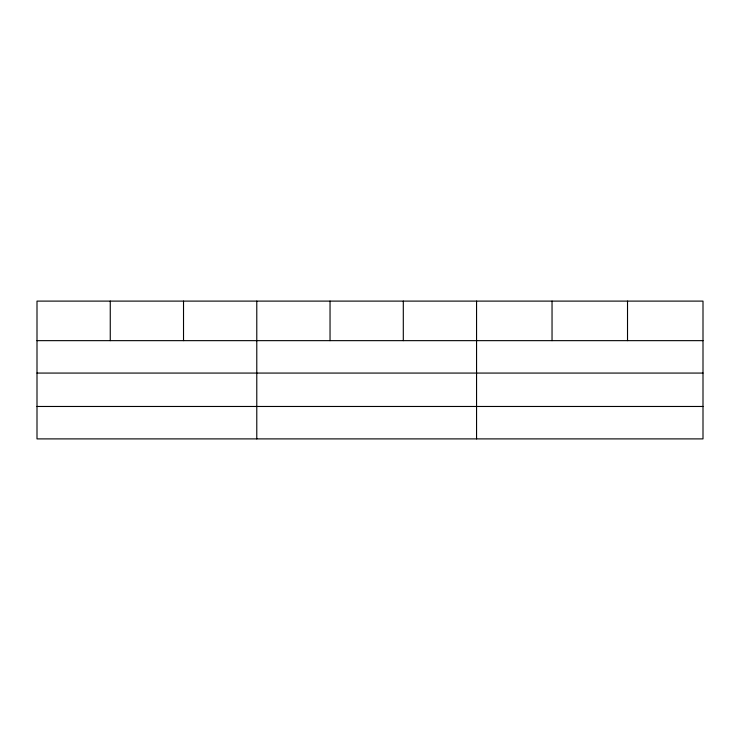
<?xml version="1.0" encoding="UTF-8"?>
<svg xmlns="http://www.w3.org/2000/svg" width="740" height="740" viewBox="0 0 740 740"><rect width="100%" height="100%" fill="white"/><g stroke="black" fill="none" stroke-linecap="round" stroke-linejoin="round"><path stroke-width="1.11" d="M703 373.071L703 301.106L37 301.106L37 438.894L703 438.894L703 373.071L37 373.071M37 340.65L703 340.65M37 406.473L703 406.473M627.52 301.106L627.52 340.65M552.04 301.106L552.04 340.65M476.56 301.106L476.56 438.894M403.3 301.106L403.3 340.65M330.04 301.106L330.04 340.65M256.78 301.106L256.78 438.894M183.52 301.106L183.52 340.65M110.26 301.106L110.26 340.65"/></g></svg>
